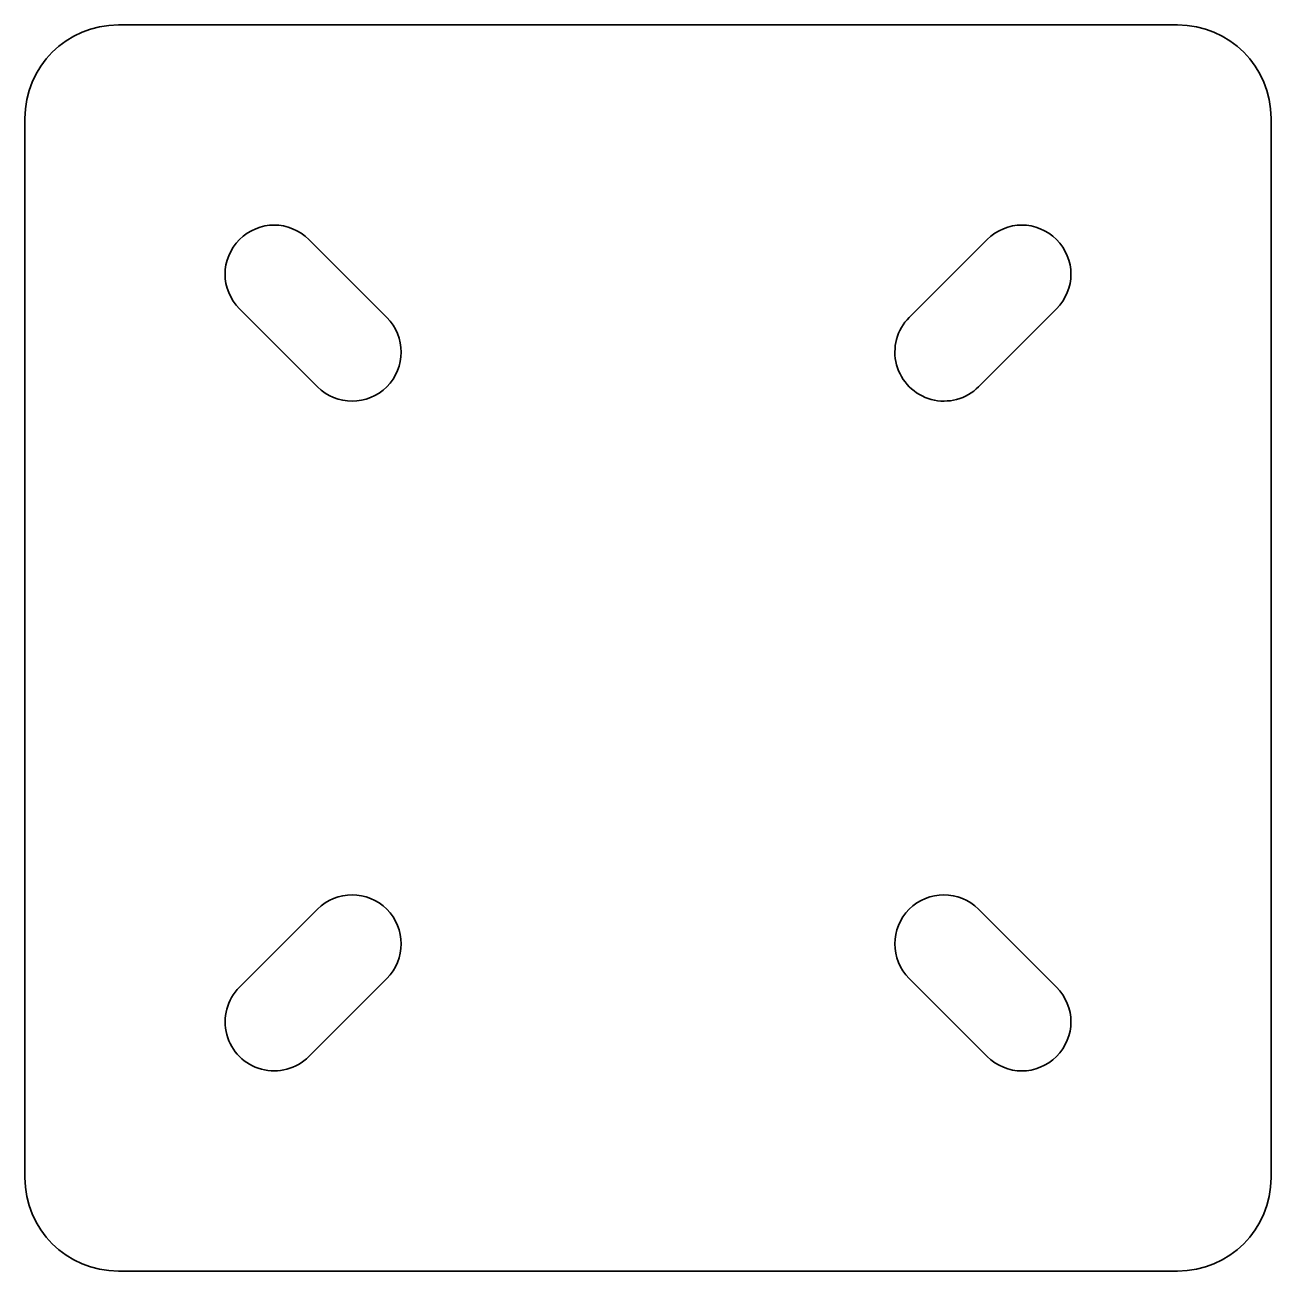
# Model space of a CAD drawing. Header units: inches. Extents: x 0 to 80, y 0 to 80.
import ezdxf

# ---------------------------------------------------------------- set-up
doc = ezdxf.new("R2010")
doc.units = ezdxf.units.IN
doc.header["$MEASUREMENT"] = 0
doc.layers.add('SIMUMAK Visible (ISO)', color=7, linetype='Continuous', lineweight=35)

# ---------------------------------------------------------------- blocks, each defined once
blk = doc.blocks.new('SPU_02_BRUE01_Sheet_5_SPU_02_BRUE01')
at = {"layer": 'SIMUMAK Visible (ISO)'}
for p, q in [((-34, 40), (34, 40)), ((-40, -34), (-40, 34)), ((40, 34), (40, -34)), ((-21.773, 26.227), (-16.773, 21.227)), ((16.773, 21.227), (21.773, 26.227)), ((-21.227, 16.773), (-26.227, 21.773)), ((26.227, 21.773), (21.227, 16.773)), ((-26.227, -21.773), (-21.227, -16.773)), ((21.227, -16.773), (26.227, -21.773)), ((-16.773, -21.227), (-21.773, -26.227)), ((21.773, -26.227), (16.773, -21.227)), ((34, -40), (-34, -40))]:
    blk.add_line(p, q, dxfattribs=at)
at = {"layer": 'SIMUMAK Visible (ISO)', "extrusion": (0, 0, -1)}
for centre, radius, start, end in [((34, 34), 6, 0, 90), ((-34, 34), 6, 90, 180), ((24, 24), 3.15, 315, 135), ((-24, 24), 3.15, 45, 225), ((19, 19), 3.15, 135, 315), ((-19, 19), 3.15, 225, 45), ((19, -19), 3.15, 45, 225), ((-19, -19), 3.15, 315, 135), ((24, -24), 3.15, 225, 45), ((-24, -24), 3.15, 135, 315), ((34, -34), 6, 270, 0), ((-34, -34), 6, 180, 270)]:
    blk.add_arc(centre, radius, start, end, dxfattribs=at)

msp = doc.modelspace()

# ---------------------------------------------------------------- block references
msp.add_blockref('SPU_02_BRUE01_Sheet_5_SPU_02_BRUE01', (40, 40))

doc.saveas('drawing.dxf')
